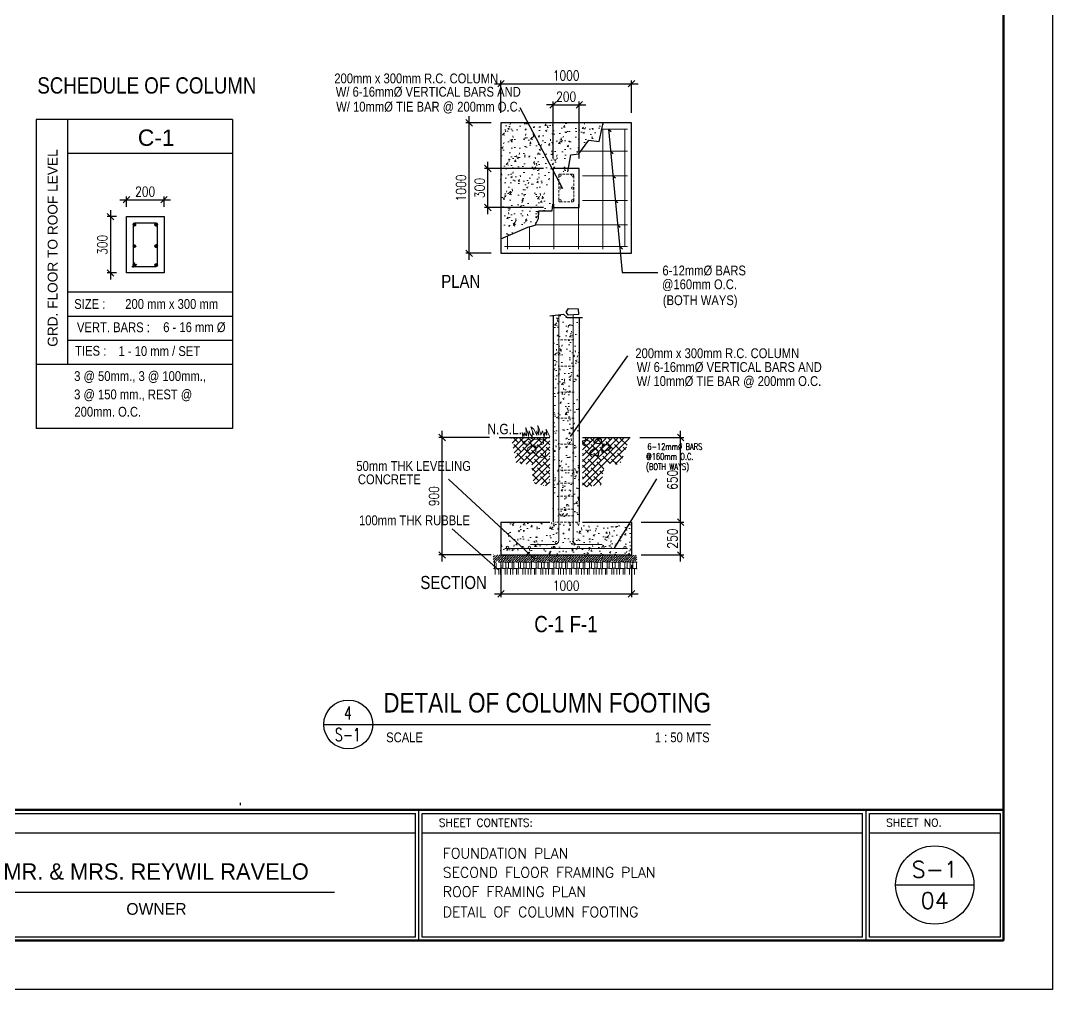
# Model space of a CAD drawing. Header units: millimetres. Extents: x 568137 to 731329, y -326076 to -191870.
# Drawn here: x 715517 to 731329, y -262676 to -247826 of the extents above; entities that cross this region are included whole.
import ezdxf
from ezdxf.enums import TextEntityAlignment as Align

# ---------------------------------------------------------------- set-up
doc = ezdxf.new("R2010")
doc.units = ezdxf.units.MM
doc.header["$LTSCALE"] = 300
doc.header["$MEASUREMENT"] = 0
doc.header["$PDMODE"] = 3
doc.header["$PDSIZE"] = 300
doc.linetypes.add('HIDDEN2', pattern=[0.1875, 0.125, -0.0625])
doc.layers.get('0').update_dxf_attribs({"color": 9})
doc.layers.get('DEFPOINTS').update_dxf_attribs({"color": 8})
for name, color, linetype in [('2TX-AR', 2, 'Continuous'), ('A-DIM', 9, 'Continuous'), ('COLUMN', 6, 'Continuous'), ('DIM', 9, 'Continuous'), ('FOOTING', 7, 'Continuous'), ('LABEL', 143, 'Continuous'), ('MOULD', 44, 'Continuous')]:
    doc.layers.add(name, color=color, linetype=linetype)
for name, color, linetype, lineweight in [('BARS', 4, 'Continuous', 20), ('BORDER', 5, 'Continuous', 50), ('dimensions', 8, 'Continuous', 15), ('TB-TXT', 4, 'Continuous', 35), ('TBLK', 7, 'Continuous', 40), ('text', 142, 'Continuous', 25), ('TITLE', 3, 'Continuous', 30)]:
    doc.layers.add(name, color=color, linetype=linetype, lineweight=lineweight)
doc.styles.add('ARIAL', font='arial.ttf', dxfattribs={"width": 0.8})
doc.styles.add('AVA', font='')
doc.styles.add('DIM', font='romans.shx', dxfattribs={"width": 0.8})
doc.styles.add('JESS', font='SIMPLEX')
doc.styles.add('JO4', font='ARIALN.TTF')
doc.styles.add('mar4', font='ARIALN.TTF')
doc.styles.add('PSM', font='simplex')
doc.styles.get("Standard").update_dxf_attribs({"font": 'romans.shx'})
doc.styles.get('AVA').set_extended_font_data('AvantGarde Bk BT')
doc.dimstyles.new('DIM-100', dxfattribs={"dimscale": 100, "dimtxt": 2, "dimasz": 1, "dimexe": 0.5, "dimexo": 1.5, "dimgap": 1, "dimtad": 1, "dimdec": 0, "dimdsep": 46, "dimtxsty": 'PSM', "dimblk1": 'DIMCIR', "dimblk2": 'DIMCIR', "dimsah": 1, "dimcen": 0, "dimdle": 2, "dimclrd": 251, "dimclre": 251, "dimclrt": 2, "dimadec": 0, "dimazin": 0, "dimtfac": 1, "dimtdec": 0, "dimtix": 1, "dimtmove": 2, "dimatfit": 3, "dimldrblk": 'DIMCIR', "dimfxl": 0.5, "dimtvp": 1, "dimtolj": 1, "dimtzin": 0, "dimarcsym": 0})

# ---------------------------------------------------------------- blocks, each defined once
blk = doc.blocks.new('_Oblique')
at = {"color": 0, "linetype": 'ByBlock', "lineweight": -2}
blk.add_line((-0.5, -0.5), (0.5, 0.5), dxfattribs=at)
blk = doc.blocks.new('*D649')
at = {"layer": 'DEFPOINTS', "color": 0, "transparency": 16777216}
for p in [(717715, -250571), (717139, -250830), (717715, -250830)]:
    blk.add_point(p, dxfattribs=at)
at = {"layer": 'dimensions', "color": 8, "lineweight": -2, "transparency": 16777216}
for p, q in [((717039, -250571), (717815, -250571)), ((717139, -250680), (717139, -250521)), ((717715, -250680), (717715, -250521))]:
    blk.add_line(p, q, dxfattribs=at)
at = {"layer": 'dimensions', "color": 8, "lineweight": -2, "transparency": 16777216, "xscale": 100, "yscale": 100, "zscale": 100, "rotation": 180}
blk.add_blockref('_Oblique', (717139, -250571), dxfattribs=at)
at = {"layer": 'dimensions', "color": 8, "lineweight": -2, "transparency": 16777216, "xscale": 100, "yscale": 100, "zscale": 100}
blk.add_blockref('_Oblique', (717715, -250571), dxfattribs=at)
at = {"layer": 'dimensions', "color": 8, "transparency": 16777216, "insert": (717427, -250446), "char_height": 150, "attachment_point": 5, "style": 'DIM'}
blk.add_mtext('\\A1;200', dxfattribs=at)
blk = doc.blocks.new('DIMCIR')
for p, q in [((-1.5, 0), (1.5, 0)), ((0, 1.5), (0, -1.5))]:
    blk.add_line(p, q)
at = {"color": 2}
blk.add_circle((0, 0), 0.75, dxfattribs=at)
blk = doc.blocks.new('*D650')
at = {"layer": 'DEFPOINTS', "color": 0, "transparency": 16777216}
for p in [(717139, -250830), (716894, -251694), (717139, -251694)]:
    blk.add_point(p, dxfattribs=at)
at = {"layer": 'dimensions', "color": 8, "lineweight": -2, "transparency": 16777216}
for p, q in [((716894, -250730), (716894, -251794)), ((716989, -250830), (716844, -250830)), ((716989, -251694), (716844, -251694))]:
    blk.add_line(p, q, dxfattribs=at)
at = {"layer": 'dimensions', "color": 8, "lineweight": -2, "transparency": 16777216, "xscale": 100, "yscale": 100, "zscale": 100}
for p, rotation in [((716894, -250830), 90), ((716894, -251694), 270)]:
    blk.add_blockref('_Oblique', p, dxfattribs=dict(at, rotation=rotation))
at = {"layer": 'dimensions', "color": 8, "transparency": 16777216, "insert": (716769, -251262), "char_height": 150, "attachment_point": 5, "rotation": 90, "style": 'DIM'}
blk.add_mtext('\\A1;300', dxfattribs=at)
blk = doc.blocks.new('*D651')
at = {"layer": 'DEFPOINTS', "color": 0, "transparency": 16777216}
for p in [(722391, -249391), (722879, -249391), (722879, -251392)]:
    blk.add_point(p, dxfattribs=at)
at = {"layer": 'dimensions', "color": 8, "lineweight": -2, "transparency": 16777216}
for p, q in [((722391, -251492), (722391, -249291)), ((722729, -249391), (722341, -249391)), ((722729, -251392), (722341, -251392))]:
    blk.add_line(p, q, dxfattribs=at)
at = {"layer": 'dimensions', "color": 8, "lineweight": -2, "transparency": 16777216, "xscale": 100, "yscale": 100, "zscale": 100}
for p, rotation in [((722391, -249391), 90), ((722391, -251392), 270)]:
    blk.add_blockref('_Oblique', p, dxfattribs=dict(at, rotation=rotation))
at = {"layer": 'dimensions', "color": 8, "transparency": 16777216, "insert": (722266, -250391), "char_height": 150, "attachment_point": 5, "rotation": 90, "style": 'DIM'}
blk.add_mtext('\\A1;1000', dxfattribs=at)
blk = doc.blocks.new('*D652')
at = {"layer": 'DEFPOINTS', "color": 0, "transparency": 16777216}
for p in [(724880, -248792), (722879, -249391), (724880, -249391)]:
    blk.add_point(p, dxfattribs=at)
at = {"layer": 'dimensions', "color": 8, "lineweight": -2, "transparency": 16777216}
for p, q in [((722779, -248792), (724980, -248792)), ((722879, -249241), (722879, -248742)), ((724880, -249241), (724880, -248742))]:
    blk.add_line(p, q, dxfattribs=at)
at = {"layer": 'dimensions', "color": 8, "lineweight": -2, "transparency": 16777216, "xscale": 100, "yscale": 100, "zscale": 100, "rotation": 180}
blk.add_blockref('_Oblique', (722879, -248792), dxfattribs=at)
at = {"layer": 'dimensions', "color": 8, "lineweight": -2, "transparency": 16777216, "xscale": 100, "yscale": 100, "zscale": 100}
blk.add_blockref('_Oblique', (724880, -248792), dxfattribs=at)
at = {"layer": 'dimensions', "color": 8, "transparency": 16777216, "insert": (723879, -248667), "char_height": 150, "attachment_point": 5, "style": 'DIM'}
blk.add_mtext('\\A1;1000', dxfattribs=at)
blk = doc.blocks.new('*D653')
at = {"layer": 'DEFPOINTS', "color": 0, "transparency": 16777216}
for p in [(724880, -255515), (725632, -255515), (724880, -256016)]:
    blk.add_point(p, dxfattribs=at)
at = {"layer": 'dimensions', "color": 8, "lineweight": -2, "transparency": 16777216}
for p, q in [((725030, -255515), (725682, -255515)), ((725632, -256116), (725632, -255415)), ((725030, -256016), (725682, -256016))]:
    blk.add_line(p, q, dxfattribs=at)
at = {"layer": 'dimensions', "color": 8, "lineweight": -2, "transparency": 16777216, "xscale": 100, "yscale": 100, "zscale": 100}
for p, rotation in [((725632, -255515), 90), ((725632, -256016), 270)]:
    blk.add_blockref('_Oblique', p, dxfattribs=dict(at, rotation=rotation))
at = {"layer": 'dimensions', "color": 8, "transparency": 16777216, "insert": (725507, -255766), "char_height": 150, "attachment_point": 5, "rotation": 90, "style": 'DIM'}
blk.add_mtext('\\A1;250', dxfattribs=at)
blk = doc.blocks.new('*D654')
at = {"layer": 'DEFPOINTS', "color": 0, "transparency": 16777216}
for p in [(724859, -254215), (725632, -254215), (724880, -255515)]:
    blk.add_point(p, dxfattribs=at)
at = {"layer": 'dimensions', "color": 8, "lineweight": -2, "transparency": 16777216}
for p, q in [((725009, -254215), (725682, -254215)), ((725632, -255615), (725632, -254115)), ((725030, -255515), (725682, -255515))]:
    blk.add_line(p, q, dxfattribs=at)
at = {"layer": 'dimensions', "color": 8, "lineweight": -2, "transparency": 16777216, "xscale": 100, "yscale": 100, "zscale": 100}
for p, rotation in [((725632, -254215), 90), ((725632, -255515), 270)]:
    blk.add_blockref('_Oblique', p, dxfattribs=dict(at, rotation=rotation))
at = {"layer": 'dimensions', "color": 8, "transparency": 16777216, "insert": (725507, -254865), "char_height": 150, "attachment_point": 5, "rotation": 90, "style": 'DIM'}
blk.add_mtext('\\A1;650', dxfattribs=at)
blk = doc.blocks.new('*D655')
at = {"layer": 'DEFPOINTS', "color": 0, "transparency": 16777216}
for p in [(721977, -254215), (722853, -254215), (722879, -256016)]:
    blk.add_point(p, dxfattribs=at)
at = {"layer": 'dimensions', "color": 8, "lineweight": -2, "transparency": 16777216}
for p, q in [((722703, -254215), (721927, -254215)), ((721977, -256116), (721977, -254115)), ((722729, -256016), (721927, -256016))]:
    blk.add_line(p, q, dxfattribs=at)
at = {"layer": 'dimensions', "color": 8, "lineweight": -2, "transparency": 16777216, "xscale": 100, "yscale": 100, "zscale": 100}
for p, rotation in [((721977, -254215), 90), ((721977, -256016), 270)]:
    blk.add_blockref('_Oblique', p, dxfattribs=dict(at, rotation=rotation))
at = {"layer": 'dimensions', "color": 8, "transparency": 16777216, "insert": (721852, -255115), "char_height": 150, "attachment_point": 5, "rotation": 90, "style": 'DIM'}
blk.add_mtext('\\A1;900', dxfattribs=at)
blk = doc.blocks.new('*D656')
at = {"layer": 'DEFPOINTS', "color": 0, "transparency": 16777216}
for p in [(722879, -256016), (724880, -256016), (724880, -256611)]:
    blk.add_point(p, dxfattribs=at)
at = {"layer": 'dimensions', "color": 8, "lineweight": -2, "transparency": 16777216}
for p, q in [((722879, -256166), (722879, -256661)), ((724880, -256166), (724880, -256661)), ((722779, -256611), (724980, -256611))]:
    blk.add_line(p, q, dxfattribs=at)
at = {"layer": 'dimensions', "color": 8, "lineweight": -2, "transparency": 16777216, "xscale": 100, "yscale": 100, "zscale": 100, "rotation": 180}
blk.add_blockref('_Oblique', (722879, -256611), dxfattribs=at)
at = {"layer": 'dimensions', "color": 8, "lineweight": -2, "transparency": 16777216, "xscale": 100, "yscale": 100, "zscale": 100}
blk.add_blockref('_Oblique', (724880, -256611), dxfattribs=at)
at = {"layer": 'dimensions', "color": 8, "transparency": 16777216, "insert": (723879, -256486), "char_height": 150, "attachment_point": 5, "style": 'DIM'}
blk.add_mtext('\\A1;1000', dxfattribs=at)
blk = doc.blocks.new('*D657')
at = {"layer": 'DEFPOINTS', "color": 0, "transparency": 16777216}
for p in [(722677, -250091), (723679, -250091), (723679, -250691)]:
    blk.add_point(p, dxfattribs=at)
at = {"layer": 'dimensions', "color": 8, "lineweight": -2, "transparency": 16777216}
for p, q in [((723529, -250091), (722627, -250091)), ((722677, -250791), (722677, -249991)), ((723529, -250691), (722627, -250691))]:
    blk.add_line(p, q, dxfattribs=at)
at = {"layer": 'dimensions', "color": 8, "lineweight": -2, "transparency": 16777216, "xscale": 100, "yscale": 100, "zscale": 100}
for p, rotation in [((722677, -250091), 90), ((722677, -250691), 270)]:
    blk.add_blockref('_Oblique', p, dxfattribs=dict(at, rotation=rotation))
at = {"layer": 'dimensions', "color": 8, "transparency": 16777216, "insert": (722552, -250391), "char_height": 150, "attachment_point": 5, "rotation": 90, "style": 'DIM'}
blk.add_mtext('\\A1;300', dxfattribs=at)
blk = doc.blocks.new('*D658')
at = {"layer": 'DEFPOINTS', "color": 0, "transparency": 16777216}
for p in [(724079, -249115), (723679, -250091), (724079, -250091)]:
    blk.add_point(p, dxfattribs=at)
at = {"layer": 'dimensions', "color": 8, "lineweight": -2, "transparency": 16777216}
for p, q in [((723679, -249115), (723579, -249115)), ((723679, -249941), (723679, -249065)), ((723679, -249115), (724079, -249115)), ((724079, -249941), (724079, -249065)), ((724079, -249115), (724179, -249115))]:
    blk.add_line(p, q, dxfattribs=at)
at = {"layer": 'dimensions', "color": 8, "lineweight": -2, "transparency": 16777216, "xscale": 100, "yscale": 100, "zscale": 100}
blk.add_blockref('_Oblique', (723679, -249115), dxfattribs=at)
at = {"layer": 'dimensions', "color": 8, "lineweight": -2, "transparency": 16777216, "xscale": 100, "yscale": 100, "zscale": 100, "rotation": 180}
blk.add_blockref('_Oblique', (724079, -249115), dxfattribs=at)
at = {"layer": 'dimensions', "color": 8, "transparency": 16777216, "insert": (723879, -248990), "char_height": 150, "attachment_point": 5, "style": 'DIM'}
blk.add_mtext('\\A1;200', dxfattribs=at)

msp = doc.modelspace()

# ---------------------------------------------------------------- hatches: boundary and pattern name
at = {"layer": 'BARS', "lineweight": -3, "ltscale": 0.005}
h = msp.add_hatch(dxfattribs=at)
h.set_pattern_fill('ANSI31', color=256, scale=0.48, style=0)
h.set_pattern_definition([(45, (402331.424756, -196905.439646), (-0.042426406871, 0.042426406871), [])])
h.paths.add_polyline_path([(717280.6, -250952, 1), (717242.2, -250952, 1)])
h = msp.add_hatch(dxfattribs=at)
h.set_pattern_fill('ANSI31', color=256, scale=0.48, style=0)
h.set_pattern_definition([(135, (1032523.55733, -196905.439646), (0.042426406871, 0.042426406871), [])])
h.paths.add_polyline_path([(717574.4, -250952, -1), (717612.8, -250952, -1)])
h = msp.add_hatch(dxfattribs=at)
h.set_pattern_fill('ANSI31', color=256, scale=0.48, style=0)
h.set_pattern_definition([(45, (402331.424756, -197233.616216), (-0.042426406871, 0.042426406871), [])])
h.paths.add_polyline_path([(717280.6, -251280.1, 1), (717242.2, -251280.1, 1)])
h = msp.add_hatch(dxfattribs=at)
h.set_pattern_fill('ANSI31', color=256, scale=0.48, style=0)
h.set_pattern_definition([(135, (1032523.55733, -197233.616216), (0.042426406871, 0.042426406871), [])])
h.paths.add_polyline_path([(717574.4, -251280.1, -1), (717612.8, -251280.1, -1)])
h = msp.add_hatch(dxfattribs=at)
h.set_pattern_fill('ANSI31', color=256, scale=0.48, style=0)
h.set_pattern_definition([(45, (402330.30969, -197526.496786), (-0.042426406871, 0.042426406871), [])])
h.paths.add_polyline_path([(717279.5, -251573, 1), (717241.1, -251573, 1)])
h = msp.add_hatch(dxfattribs=at)
h.set_pattern_fill('ANSI31', color=256, scale=0.48, style=0)
h.set_pattern_definition([(225, (1032523.55733, -305618.706165), (0.042426406871, -0.042426406871), [])])
h.paths.add_polyline_path([(717574.4, -251572.2, 1), (717612.8, -251572.2, 1)])
at = {"layer": 'dimensions'}
h = msp.add_hatch(dxfattribs=at)
h.set_pattern_fill('AR-CONC', color=256, scale=40.011684, angle=360, style=0)
h.set_pattern_definition([(50, (88081905.35, -11508363.88), (286.9878786, -25.108186), [30.0087631, -330.096394]), (355, (88081905.35, -11508363.88), (-55.5167453, 300.9647405), [24.0070105, -264.0771152]), (100.4514, (88081929.26, -11508365.97), (231.4713464, 275.8563718), [25.5035235, -280.5387671]), (46.1842, (88081905.35, -11508283.85), (427.0211172, -66.2269452), [45.0131446, -495.144591]), (96.6356, (88081940.93, -11508289.37), (373.9742894, 389.7609655), [38.2552864, -420.8080835]), (351.1842, (88081905.35, -11508283.85), (373.9739851, 389.7612576), [36.0105157, -396.1156728]), (21, (88081945.36, -11508303.86), (238.8325642, -161.09459876), [30.0087631, -330.096394]), (326, (88081945.36, -11508303.86), (97.354562, 290.1447455), [24.0070105, -264.0771152]), (71.4514, (88081965.26, -11508317.28), (336.1872241, 129.04988355), [25.5035235, -280.5387671]), (37.5, (88081905.35, -11508363.88), (4.8653629, 133.19643726), [0, -260.8761805, 0, -268.07828363, 0, -265.07740732]), (7.5, (88081905.35, -11508363.88), (105.25855235, 157.8107683), [0, -152.84463336, 0, -254.87442787, 0, -101.02950241]), (327.5, (88081816.12, -11508363.88), (213.59134695, -9.02458403), [0, -100.0292103, 0, -312.09113617, 0, -414.1209307]), (317.5, (88081776.1, -11508363.88), (233.34260793, 40.05368932), [0, -130.0379734, 0, -207.26052376, 0, -294.0858783])])
h.paths.add_polyline_path([(722879, -249391), (722879, -251169.2), (723291.6, -250991.1), (723400.4, -250962.5), (723451.9, -250859.4), (723457.7, -250739.2), (723663.8, -250739.2), (723675.3, -250641.3), (723629.3, -250641.3), (723629.3, -250141.2), (723904.4, -250141.2), (723950.2, -249880.5), (724070.5, -249869), (724225.1, -249657.2), (724385.5, -249680.1), (724446.8, -249391)])
h = msp.add_hatch(dxfattribs=at)
h.set_pattern_fill('AR-CONC', color=256, scale=40.011684, angle=360, style=0)
h.set_pattern_definition([(50, (88081905.35, -11508021.31), (286.9878786, -25.108186), [30.0087631, -330.096394]), (355, (88081905.35, -11508021.3), (-55.5167453, 300.9647405), [24.0070105, -264.0771152]), (100.4514, (88081929.26, -11508023.4), (231.4713464, 275.8563718), [25.5035235, -280.5387671]), (46.1842, (88081905.35, -11507941.3), (427.0211172, -66.2269452), [45.0131446, -495.144591]), (96.6356, (88081940.93, -11507946.8), (373.9742894, 389.7609655), [38.2552864, -420.8080835]), (351.1842, (88081905.35, -11507941.3), (373.9739851, 389.7612576), [36.0105157, -396.1156728]), (21, (88081945.36, -11507961.3), (238.8325642, -161.09459876), [30.0087631, -330.096394]), (326, (88081945.36, -11507961.3), (97.354562, 290.1447455), [24.0070105, -264.0771152]), (71.4514, (88081965.26, -11507974.72), (336.1872241, 129.04988355), [25.5035235, -280.5387671]), (37.5, (88081905.35, -11508021.31), (4.8653629, 133.19643726), [0, -260.8761805, 0, -268.07828363, 0, -265.07740732]), (7.5, (88081905.35, -11508021.31), (105.25855235, 157.8107683), [0, -152.84463336, 0, -254.87442787, 0, -101.02950241]), (327.5, (88081816.12, -11508021.31), (213.59134695, -9.02458403), [0, -100.0292103, 0, -312.09113617, 0, -414.1209307]), (317.5, (88081776.1, -11508021.31), (233.34260793, 40.05368932), [0, -130.0379734, 0, -207.26052376, 0, -294.0858783])])
h.paths.add_polyline_path([(724079.4, -252374.4), (723893.3, -252377.7), (723838.6, -252322.9), (723679.3, -252351.9), (723679.3, -255515.5), (722879, -255515.5), (722879, -256015.6), (724879.6, -256015.6), (724879.6, -255515.5), (724079.4, -255515.5)])
at = {"layer": 'dimensions', "linetype": 'Continuous'}
h = msp.add_hatch(dxfattribs=at)
h.set_pattern_fill('ANSI38', color=250, scale=20.005842, angle=360, style=0)
h.set_pattern_definition([(45, (-7060070.51, -4269016.795), (-44.9143964, 44.9143964), []), (135, (-7060070.51, -4269016.795), (-134.74318923, 44.9143964), [158.7963714, -95.2778228])])
h.paths.add_polyline_path([(723626.3, -254222), (723032.6, -254222), (723116.2, -254613.8), (723349.2, -254631.7), (723373, -254918.2), (723626.3, -254972.2)])
h = msp.add_hatch(dxfattribs=at)
h.set_pattern_fill('ANSI38', color=250, scale=20.005842, angle=360, style=0)
h.set_pattern_definition([(45, (-7059967.554, -4269016.795), (-44.9143964, 44.9143964), []), (135, (-7059967.554, -4269016.795), (-134.74318923, 44.9143964), [158.7963714, -95.2778228])])
h.paths.add_polyline_path([(724471.9, -254602.9), (724704.9, -254638.7), (724848.2, -254229), (724129.4, -254229), (724129.4, -254979.2), (724412.2, -254943.1)])
at = {"layer": 'dimensions'}
h = msp.add_hatch(dxfattribs=at)
h.set_pattern_fill('ANSI36', color=256, scale=200.058421, angle=360, style=0)
h.set_pattern_definition([(45, (88081905.346, -11508021.315), (13.262124924, 48.627791388), [62.518256444, -12.503651289, 0, -12.503651289])])
h.paths.add_polyline_path([(724962.3, -256015.6), (722761.7, -256015.6), (722761.7, -256115.6), (724962.3, -256115.6)])
h = msp.add_hatch(dxfattribs=at)
h.set_pattern_fill('AR-RSHKE', color=256, scale=8.002337, angle=360, style=0)
h.set_pattern_definition([(360, (88081905.35, -11508021.31), (204.05958903, 96.0280419), [48.01402095, -40.01168412, 56.01635777, -24.00701047, 72.02103142, -32.0093473]), (360, (88081953.36, -11508017.31), (204.05958903, 96.0280419), [40.01168412, -152.04439967, 32.0093473, -48.01402095]), (360, (88082049.39, -11508027.32), (204.05958903, 96.0280419), [24.00701047, -248.07244157]), (90, (88081905.346, -11508021.315), (-68.01986301, 96.0280419), [92.0268735, -292.0852941]), (90, (88081953.36, -11508021.315), (-68.01986301, 96.0280419), [90.02628928, -294.0858783]), (90, (88081993.37, -11508021.315), (-68.01986301, 96.0280419), [84.02453666, -300.08763093]), (90, (88082049.39, -11508027.316), (-68.01986301, 96.0280419), [92.0268735, -292.0852941]), (90, (88082073.396, -11508027.316), (-68.01986301, 96.0280419), [92.0268735, -292.0852941]), (90, (88082145.417, -11508021.315), (-68.01986301, 96.0280419), [88.02570507, -296.08646252])])
h.paths.add_polyline_path([(722839, -256116.1), (722844.3, -256249.5), (722796.9, -256116.1), (722763.6, -256116.1), (722763.6, -256315.3), (724963.9, -256315.3), (724963.9, -256118.7)])

# ---------------------------------------------------------------- linework, layer by layer
at = {"color": 254}
for p, q in [((724526.6, -249491), (724567.9, -249523.9)), ((724558.8, -249828.5), (724600.1, -249861.4)), ((724594.7, -250204.5), (724635.9, -250237.4)), ((724630.5, -250580.4), (724671.8, -250613.3)), ((724666.4, -250956.4), (724707.7, -250989.3)), ((724698.2, -251290), (724739.5, -251322.9))]:
    msp.add_line(p, q, dxfattribs=at)
at = {"color": 35}
for p, q in [((722853.2, -254215.1), (723629.3, -254215.1)), ((724129.4, -254215.1), (724810, -254215.1)), ((724178.5, -254215.1), (724859.1, -254215.1))]:
    msp.add_line(p, q, dxfattribs=at)
at = {"color": 250}
for points in [[(723904.4, -250141.2), (723950.2, -249880.5), (724070.5, -249869), (724225.1, -249657.2), (724385.5, -249680.1), (724446.8, -249391)], [(722879, -251169.2), (723291.6, -250991.1), (723400.4, -250962.5), (723451.9, -250859.4), (723457.7, -250739.2), (723663.8, -250739.2), (723675.3, -250641.3)], [(723629.3, -252351.9), (723838.6, -252322.9), (723893.3, -252377.7), (724129.4, -252374.4)]]:
    msp.add_lwpolyline(points, dxfattribs=at)
msp.add_lwpolyline([(723912.7, -252342.2), (723880.5, -252293.9), (723912.7, -252236), (724060.9, -252245.6), (724067.3, -252329.4)], close=True, dxfattribs=at)
at = {"color": 251}
for points in [[(724243.5, -254277.2), (724219.3, -254319), (724167.2, -254341.5), (724139.3, -254327), (724135.7, -254265.9), (724187.6, -254252.8), (724243.5, -254277.2)], [(724311.7, -254291.7), (724335.1, -254249.5), (724386.8, -254226), (724414.9, -254240.1), (724419.6, -254301.1), (724368, -254315.1), (724297.6, -254296.4)]]:
    msp.add_lwpolyline(points, dxfattribs=at)
for points in [[(724261.7, -254415.9), (724321, -254372.8), (724374.9, -254432.1), (724369.6, -254496.7), (724337.2, -254496.7), (724229.4, -254469.8)], [(724422.5, -254382.7), (724444.1, -254312.7), (724522.8, -254327.8), (724557.2, -254382.7), (724531.4, -254402.1), (724428.9, -254445.3)]]:
    msp.add_lwpolyline(points, close=True, dxfattribs=at)
at = {"layer": 'A-DIM', "lineweight": -3}
for p, q in [((715754.7, -249339.1), (715754.7, -253098.3)), ((715754.7, -249339.1), (715754.7, -249654.6)), ((718764.4, -249339.1), (715754.7, -249339.1)), ((716234.5, -249339.1), (716234.5, -253098.3)), ((718764.4, -249339.1), (718764.4, -253098.3)), ((715754.7, -249862.8), (715754.7, -254077.3)), ((718764.4, -249862.8), (716234.5, -249862.8)), ((716234.5, -249862.8), (716234.5, -253098.3)), ((718764.4, -249862.8), (718764.4, -254077.3)), ((718764.4, -251990.2), (716234.5, -251990.2)), ((718764.4, -252359.6), (716234.5, -252359.6)), ((718764.4, -252728.9), (716234.5, -252728.9)), ((718764.4, -253098.3), (715754.7, -253098.3)), ((718764.4, -254077.3), (715754.7, -254077.3)), ((718764.4, -254077.3), (718764.4, -254077.3))]:
    msp.add_line(p, q, dxfattribs=at)
at = {"layer": 'BARS', "color": 141, "linetype": 'Continuous'}
for p, q in [((724819.6, -249491), (724425.6, -249491)), ((724442.1, -251329.9), (724442.1, -249491)), ((724779.6, -251290), (724779.6, -249491)), ((724819.5, -249828.5), (724100.1, -249828.5)), ((724819.5, -250204.5), (724129.4, -250204.5)), ((724819.5, -250580.4), (724129.4, -250580.4)), ((723690.2, -251329.9), (723690.2, -250641.3)), ((724066.1, -251329.9), (724066.1, -250641.3)), ((723314.2, -251329.9), (723314.2, -250985.1)), ((724819.5, -250956.4), (723403.4, -250956.4)), ((722979.1, -251329.9), (722979.1, -251126)), ((724818.1, -251290), (722931, -251290)), ((723764.3, -252340), (723764.3, -255795.1)), ((723984.8, -252340), (723984.8, -255795.1)), ((722939.1, -255915.6), (724819.6, -255915.6)), ((723331.5, -255855.1), (723704.2, -255855.1)), ((724427.2, -255855.1), (724044.9, -255855.1))]:
    msp.add_line(p, q, dxfattribs=at)
at = {"layer": 'BARS', "color": 122, "linetype": 'HIDDEN2'}
for p, q in [((723765.1, -250197), (723765.1, -250585.5)), ((723973.6, -250177.1), (723785.1, -250177.1)), ((723979.4, -250177.1), (723935.3, -250192.5)), ((723993.5, -250191.2), (723975.7, -250231.5)), ((723993.5, -250585.5), (723993.5, -250197)), ((723785.1, -250605.4), (723973.6, -250605.4))]:
    msp.add_line(p, q, dxfattribs=at)
at = {"layer": 'BARS', "lineweight": -3, "ltscale": 0.005}
for p, q in [((717593, -250930.9), (717262, -250930.9)), ((717240.3, -250952.6), (717240.3, -251607.7)), ((717614.7, -251571.6), (717614.7, -250952.6)), ((717240.3, -251567.1), (717266.8, -251534.8)), ((717268.6, -251593.3), (717299.9, -251557.8)), ((717222.8, -251593.3), (717593, -251593.3))]:
    msp.add_line(p, q, dxfattribs=at)
at = {"layer": 'BARS', "color": 253, "linetype": 'HIDDEN2'}
for p, q in [((723996.8, -252720.8), (723752.3, -252720.8)), ((724001.6, -253120.1), (723757, -253120.1)), ((724001.6, -253519.3), (723757, -253519.3)), ((724001.6, -253519.3), (723757, -253519.3)), ((724001.6, -253918.5), (723757, -253918.5)), ((723996.8, -254317.8), (723752.3, -254317.8)), ((723996.8, -254317.8), (723752.3, -254317.8)), ((723996.8, -254717), (723752.3, -254717)), ((723996.8, -254916.2), (723752.3, -254916.2)), ((723996.8, -255116.2), (723752.3, -255116.2)), ((723996.8, -255315.5), (723752.3, -255315.5)), ((724053.5, -255515.5), (723705.1, -255515.5)), ((723996.8, -255415.5), (723752.3, -255415.5))]:
    msp.add_line(p, q, dxfattribs=at)
at = {"layer": 'BARS', "color": 4}
for centre, radius in [((723783.6, -250195.3), 17), ((723975, -250195.2), 17), ((723783.6, -250391.3), 17), ((723975, -250391.2), 17), ((723783.6, -250586.7), 17), ((723975, -250586.7), 17), ((722979.1, -255897.4), 18.2), ((723314.2, -255897.4), 18.2), ((723690.2, -255897.4), 18.2), ((724066.1, -255897.4), 18.2), ((724442.1, -255897.4), 18.2), ((724779.6, -255897.4), 18.2)]:
    msp.add_circle(centre, radius, dxfattribs=at)
at = {"layer": 'BARS', "lineweight": -3, "ltscale": 0.005}
for centre in [(717261.4, -250952), (717593.6, -250952), (717261.4, -251280.1), (717593.6, -251280.1), (717260.5, -251573.2), (717593.6, -251572.2)]:
    msp.add_circle(centre, 19.2, dxfattribs=at)
at = {"layer": 'BARS', "color": 122, "linetype": 'HIDDEN2'}
for centre, start, end in [((723785.1, -250197), 90, 180), ((723973.6, -250197), 0, 90), ((723785.1, -250585.5), 180, 270), ((723973.6, -250585.5), 270, 0)]:
    msp.add_arc(centre, 20, start, end, dxfattribs=at)
at = {"layer": 'BARS', "lineweight": -3, "ltscale": 0.005}
for centre, radius, start, end in [((717262.2, -250952.7), 21.9, 90.50763, 179.48604), ((717592.8, -250952.7), 21.9, 0.51396, 89.49237), ((717262, -251571.6), 21.6, 180, 270), ((717592.8, -251571.4), 21.9, 270.50763, 359.48604)]:
    msp.add_arc(centre, radius, start, end, dxfattribs=at)
at = {"layer": 'BARS', "color": 141, "linetype": 'Continuous'}
for centre, start, end in [((723704.2, -255795.1), 270, 360), ((724044.9, -255795.1), 180, 270)]:
    msp.add_arc(centre, 60, start, end, dxfattribs=at)
at = {"layer": 'BORDER'}
for p, q in [((730579.4, -259925.5), (690279.4, -259925.5)), ((730579.4, -259925.5), (730579.4, -261925.5)), ((730579.4, -261925.5), (690279.4, -261925.5))]:
    msp.add_line(p, q, dxfattribs=at)
msp.add_lwpolyline([(690279.4, -233725.5), (730579.4, -233725.5), (730579.4, -261925.5), (690279.4, -261925.5)], close=True, dxfattribs=at)
at = {"layer": 'COLUMN', "color": 252}
msp.add_lwpolyline([(723679.3, -250691.3), (724079.4, -250691.3), (724079.4, -250091.2), (723679.3, -250091.2)], close=True, dxfattribs=at)
at = {"layer": 'COLUMN', "lineweight": -3, "ltscale": 0.005}
msp.add_lwpolyline([(717139.5, -250830.1), (717715.5, -250830.1), (717715.5, -251694.1), (717139.5, -251694.1)], close=True, dxfattribs=at)
at = {"layer": 'DEFPOINTS'}
msp.add_lwpolyline([(689279.4, -232975.5), (731329.4, -232975.5), (731329.4, -262675.5), (689279.4, -262675.5)], close=True, dxfattribs=at)
at = {"layer": 'DIM'}
for p, q in [((723827.3, -250402.9), (723173.3, -249162.2)), ((723945.4, -254200.3), (724823.4, -252965.4)), ((722073.4, -254854.7), (723391, -256075.1)), ((724618.7, -255910.7), (725268.8, -254850.5)), ((722129.2, -255615.1), (722844.3, -256249.5))]:
    msp.add_line(p, q, dxfattribs=at)
msp.add_lwpolyline([(724526.6, -249491), (724735.9, -251684.6), (725284.6, -251684.6)], dxfattribs=at)
at = {"layer": 'dimensions', "color": 94, "ltscale": 0.1}
msp.add_lwpolyline([(723215.7, -254208.1), (723203.3, -254139.7), (723234.4, -254195.6), (723234.4, -254142.8), (723268.6, -254189.4), (723259.3, -254062), (723293.5, -254164.5), (723299.7, -254198.7), (723312.2, -254111.7), (723330.8, -254170.8), (723358.8, -254208.1), (723361.9, -254139.7), (723383.7, -254173.9), (723337.1, -254052.6), (723380.6, -254086.8), (723430.4, -254186.3), (723427.3, -254114.8), (723458.4, -254180.1), (723442.8, -254034), (723470.8, -254096.2), (723489.5, -254180.1), (723517.5, -254111.7), (723542.4, -254205), (723551.7, -254136.6), (723582.8, -254180.1), (723573.5, -254089.9), (723626.3, -254208.1)], dxfattribs=at)
at = {"layer": 'dimensions', "color": 251}
for points in [[(723315, -254314.7), (723216.5, -254319.4), (723211.8, -254286.6), (723305.7, -254239.7), (723357.3, -254272.5)], [(723319.7, -254287), (723394.8, -254240.1), (723526.3, -254254.1), (723531, -254310.4), (723418.3, -254348), (723343.2, -254329.2), (723338.5, -254287)]]:
    msp.add_lwpolyline(points, dxfattribs=at)
for points in [[(723290.9, -254376.8), (723355.6, -254333.7), (723420.3, -254371.4), (723414.9, -254436.1), (723361, -254457.6), (723312.4, -254452.2), (723274.7, -254419.9)], [(723434.5, -254442.8), (723499.2, -254399.7), (723563.9, -254437.5), (723558.5, -254502.1), (723504.6, -254523.7), (723456, -254518.3), (723418.3, -254485.9)]]:
    msp.add_lwpolyline(points, close=True, dxfattribs=at)
at = {"layer": 'FOOTING', "color": 252}
for p, q in [((723679.3, -252351.9), (723679.3, -255515.5)), ((724079.4, -252374.4), (724079.4, -255515.5)), ((722879, -255515.5), (723629.3, -255515.5)), ((722879, -255515.5), (722879, -256015.6)), ((724129.4, -255515.5), (724879.6, -255515.5)), ((724879.6, -255515.5), (724879.6, -256015.6)), ((722879, -256015.6), (724879.6, -256015.6))]:
    msp.add_line(p, q, dxfattribs=at)
at = {"layer": 'FOOTING', "color": 252, "linetype": 'Continuous'}
msp.add_lwpolyline([(722879, -251391.6), (724879.6, -251391.6), (724879.6, -249391), (722879, -249391)], close=True, dxfattribs=at)
at = {"layer": 'MOULD', "linetype": 'Continuous'}
msp.add_line((718882.7, -259817.1), (718882.7, -259852.7), dxfattribs=at)
at = {"layer": 'TITLE'}
msp.add_line((720164, -258614.6), (726089.9, -258614.6), dxfattribs=at)
at = {"layer": 'TITLE', "color": 4, "lineweight": -3}
for p, q in [((721619.7, -261925.5), (721619.7, -259925.5)), ((728474.4, -261925.5), (728474.4, -259925.5)), ((713607.1, -259978), (721567.2, -259978)), ((721567.2, -261873), (721567.2, -259978)), ((721672.2, -259978), (728421.9, -259978)), ((721672.2, -261873), (721672.2, -259978)), ((728421.9, -261873), (728421.9, -259978)), ((728526.9, -261873), (728526.9, -259978)), ((728526.9, -259978), (730527, -259978)), ((730527, -259978), (730527, -261873)), ((713607.1, -260278), (721567.2, -260278)), ((721672.2, -260278), (728421.9, -260278)), ((728526.9, -260278), (730527, -260278)), ((720327.5, -261190.6), (714846.8, -261190.6)), ((728926.9, -261075.5), (730126.9, -261075.5)), ((728926.9, -261075.5), (730126.9, -261075.5)), ((721567.2, -261873), (713607.1, -261873)), ((728421.9, -261873), (721672.2, -261873)), ((730527, -261873), (728526.9, -261873))]:
    msp.add_line(p, q, dxfattribs=at)
at = {"layer": 'TITLE'}
msp.add_circle((720538.6, -258614.6), 374.6, dxfattribs=at)
at = {"layer": 'TITLE', "color": 4, "lineweight": -3}
msp.add_circle((729526.9, -261075.5), 600, dxfattribs=at)

# ---------------------------------------------------------------- texts
at = {"layer": '2TX-AR', "style": 'mar4'}
for s, height, p in [('SCHEDULE OF COLUMN', 250, (717451.5, -248943.9)), ('SIZE :', 150, (716577.2, -252244.1)), ('200 mm x 300 mm', 150, (717832.1, -252244.1)), ('VERT. BARS :  ', 150, (716987.1, -252601.2)), ('6 - 16 mm %%C', 150, (718179.9, -252599.7)), ('TIES :   ', 150, (716662.9, -252961.9)), ('1 - 10 mm / SET', 150, (717642.5, -252965.9)), ('3 @ 50mm., 3 @ 100mm.,', 150, (717348, -253349.5)), ('3 @ 150 mm., REST @ ', 150, (717266.1, -253630.2)), ('200mm. O.C.', 150, (716853, -253896.3))]:
    msp.add_text(s, height=height, dxfattribs=at).set_placement(p, align=Align.CENTER)
for s, height, p in [('200mm x 300mm R.C. COLUMN', 150, (720324.7, -248786.3)), ('W/ 6-16mm%%C VERTICAL BARS AND', 150, (720347, -248991.2)), ('W/ 10mm%%C TIE BAR @ 200mm O.C.', 150, (720353.9, -249219.5)), ('PLAN', 200, (721963.8, -251922.6)), ('6-12mm%%C BARS', 150, (725353.3, -251730.7)), ('@160mm O.C.', 150, (725347.8, -251942.3)), ('(BOTH WAYS)', 150, (725359.3, -252186.3)), ('200mm x 300mm R.C. COLUMN', 150, (724938.1, -252999.1)), ('W/ 6-16mm%%C VERTICAL BARS AND', 150, (724960.4, -253210.4)), ('W/ 10mm%%C TIE BAR @ 200mm O.C.', 150, (724958.3, -253425.9)), ('50mm THK LEVELING', 150, (720662.1, -254727.5)), ('CONCRETE', 150, (720685.7, -254931.8)), ('100mm THK RUBBLE', 150, (720703.3, -255560.5)), ('SECTION', 200, (721643.6, -256538.7)), ('C-1 F-1', 250, (723389.3, -257201.1))]:
    msp.add_text(s, height=height, dxfattribs=at).set_placement(p)
at = {"layer": '2TX-AR', "lineweight": -3, "style": 'ARIAL'}
msp.add_text('C-1', height=250, dxfattribs=at).set_placement((717594.9, -249744.8), align=Align.CENTER)
msp.add_text('GRD. FLOOR TO ROOF LEVEL', height=150, rotation=90, dxfattribs=at).set_placement((716082.3, -251312.2), align=Align.CENTER)
at = {"layer": 'LABEL', "color": 143, "width": 0.75}
for s, p in [('6-12mm%%C BARS', (725122, -254405.8)), ('@160mm O.C.', (725102.7, -254556)), ('(BOTH WAYS)', (725102.7, -254713.5))]:
    msp.add_text(s, height=100.029, dxfattribs=at).set_placement(p)
at = {"layer": 'TB-TXT', "linetype": 'ByBlock', "style": 'mar4'}
msp.add_text('DETAIL OF COLUMN FOOTING', height=300, dxfattribs=at).set_placement((721076.4, -258431.5))
at = {"layer": 'TB-TXT', "style": 'PSM', "width": 0.7}
for s, p in [('4', (720532.3, -258438.2)), ('S-1', (720532.3, -258770))]:
    msp.add_text(s, height=200, dxfattribs=at).set_placement(p, align=Align.MIDDLE)
at = {"layer": 'TB-TXT'}
for s, height, style, p in [('SCALE', 150, 'mar4', (721119.2, -258887.1)), ('1 : 50 MTS', 150, 'mar4', (725236, -258887.1)), ('SHEET CONTENTS:', 120, 'JESS', (721927.6, -260181.7)), ('SHEET NO.', 120, 'JESS', (728782.3, -260180.9))]:
    msp.add_text(s, height=height, dxfattribs=dict(at, style=style)).set_placement(p)
at = {"layer": 'TB-TXT', "color": 7, "style": 'PSM'}
for s, p in [('FOUNDATION PLAN', (721987.6, -260668.3)), ('SECOND FLOOR FRAMING PLAN', (721987.6, -260961.1)), ('ROOF FRAMING PLAN', (721987.6, -261257)), ('DETAIL OF COLUMN FOOTING', (721987.6, -261568.1))]:
    msp.add_text(s, height=157.48, dxfattribs=at).set_placement(p)
at = {"layer": 'TBLK', "style": 'AVA'}
for s, height, p in [('MR. & MRS. REYWIL RAVELO', 250, (717592.4, -260993.5)), ('OWNER', 180, (717598.8, -261532.4))]:
    msp.add_text(s, height=height, dxfattribs=at).set_placement(p, align=Align.CENTER)
at = {"layer": 'TBLK', "style": 'PSM'}
for s, p in [('S-1', (729526.9, -260836.3)), ('04', (729526.9, -261314.8))]:
    msp.add_text(s, height=250, dxfattribs=at).set_placement(p, align=Align.MIDDLE)
at = {"layer": 'text', "color": 6, "style": 'JO4'}
msp.add_text('N.G.L.', height=160, dxfattribs=at).set_placement((722671.4, -254166))

# ---------------------------------------------------------------- dimensions: what is measured, and where the dimension line sits
at = {"layer": 'dimensions'}
for base, p1, p2, text, picture, middle in [((724879.6, -248791.5), (722879, -249391), (724879.6, -249391), '1000', '*D652', (723879.3, -248666.5)), ((724079.4, -249115.3), (723679.3, -250091.2), (724079.4, -250091.2), '200', '*D658', (723879.3, -248990.3)), ((717715.5, -250571.4), (717139.5, -250830.1), (717715.5, -250830.1), '200', '*D649', (717427.5, -250446.4)), ((724879.6, -256610.5), (722879, -256015.6), (724879.6, -256015.6), '1000', '*D656', (723879.3, -256485.5))]:
    dim = msp.add_linear_dim(base=base, p1=p1, p2=p2, text=text, dimstyle='DIM-100', override={"dimtxt": 1.5, "dimgap": 0.5, "dimtxsty": 'DIM', "dimblk1": 'Oblique', "dimblk2": 'Oblique', "dimdle": 1, "dimclrd": 8, "dimclre": 8, "dimclrt": 8}, dxfattribs=at)
    dim.commit()
    dim.dimension.update_dxf_attribs({"geometry": picture, "text_midpoint": middle})
for base, p1, p2, text, picture, middle in [((722391.4, -249391), (722879, -251391.6), (722879, -249391), '1000', '*D651', (722266.4, -250391.3)), ((722676.8, -250091.2), (723679.3, -250691.3), (723679.3, -250091.2), '300', '*D657', (722551.8, -250391.3)), ((716894.4, -251694.1), (717139.5, -250830.1), (717139.5, -251694.1), '300', '*D650', (716769.4, -251262.1)), ((721976.9, -254215.1), (722879, -256015.6), (722853.2, -254215.1), '900', '*D655', (721851.9, -255115.4)), ((725631.6, -254215.1), (724879.6, -255515.5), (724859.1, -254215.1), '650', '*D654', (725506.6, -254865.3)), ((725631.6, -255515.5), (724879.6, -256015.6), (724879.6, -255515.5), '250', '*D653', (725506.6, -255765.5))]:
    dim = msp.add_linear_dim(base=base, p1=p1, p2=p2, angle=90, text=text, dimstyle='DIM-100', override={"dimtxt": 1.5, "dimgap": 0.5, "dimtxsty": 'DIM', "dimblk1": 'Oblique', "dimblk2": 'Oblique', "dimdle": 1, "dimclrd": 8, "dimclre": 8, "dimclrt": 8}, dxfattribs=at)
    dim.commit()
    dim.dimension.update_dxf_attribs({"geometry": picture, "text_midpoint": middle})

doc.saveas('drawing.dxf')
